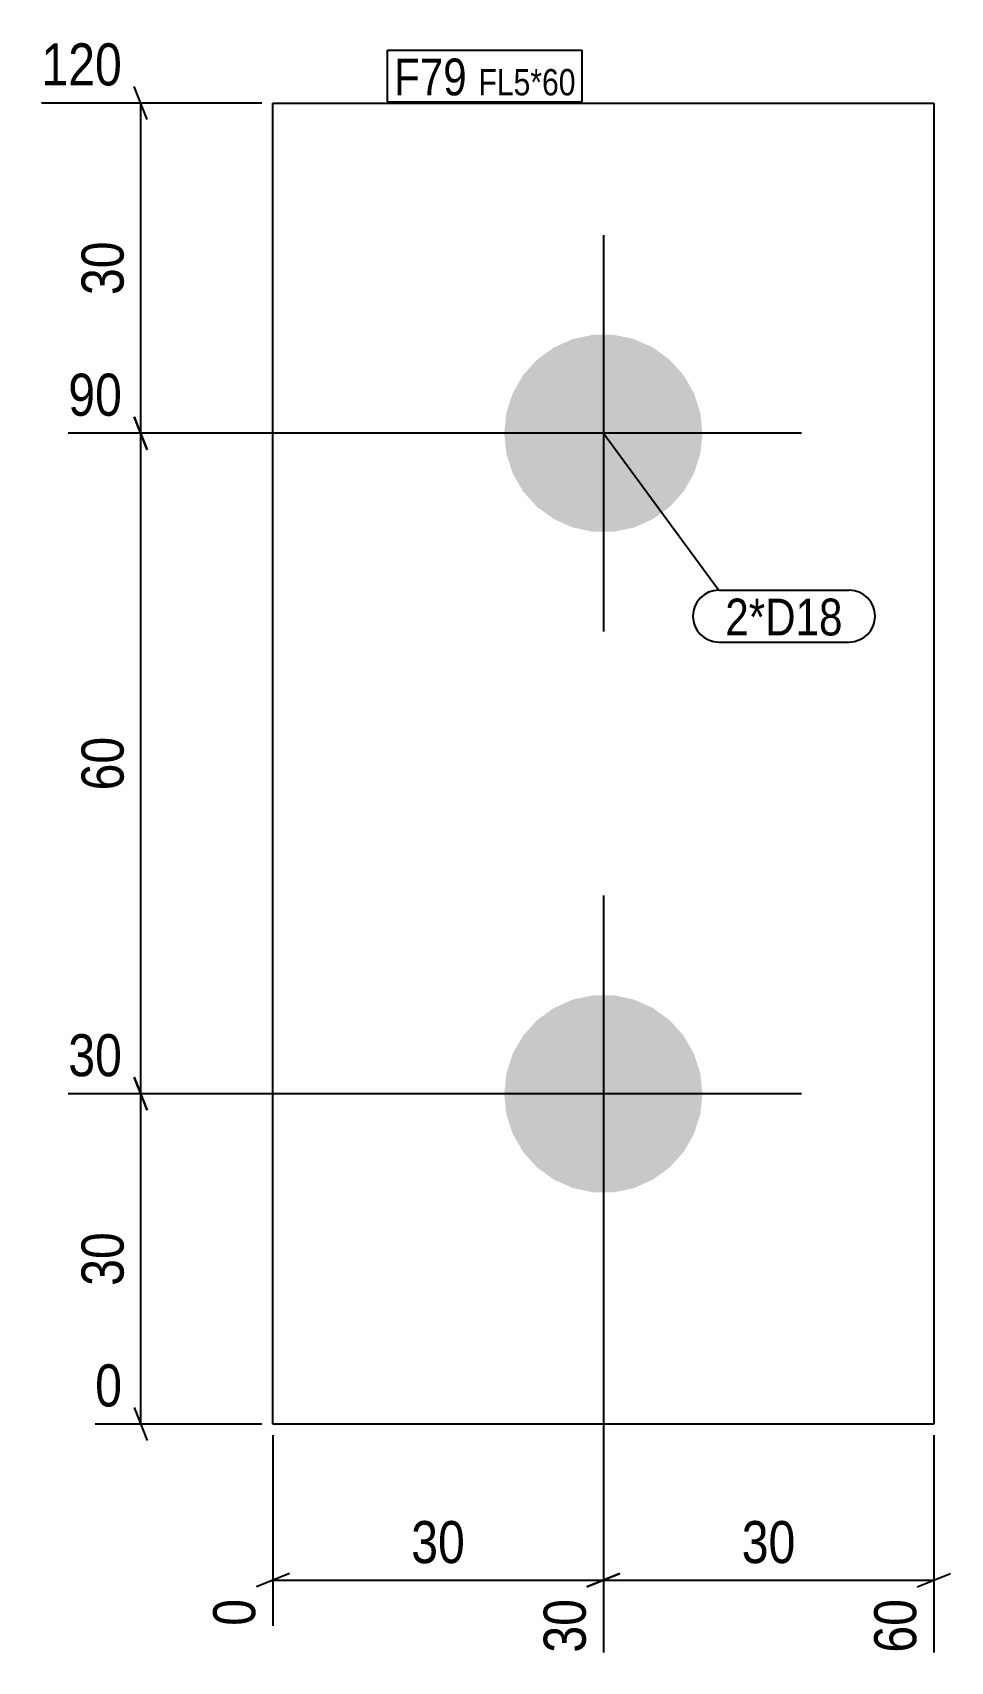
# Model space of a CAD drawing. Header units: millimetres. Extents: x 2 to 86, y 2 to 150.
import ezdxf

# ---------------------------------------------------------------- set-up
doc = ezdxf.new("R2010")
doc.units = ezdxf.units.MM
for name, color, linetype in [('MÅLSÆTNING', 7, 'Continuous'), ('STÅL', 7, 'Continuous'), ('TEKST', 7, 'Continuous')]:
    doc.layers.add(name, color=color, linetype=linetype)
doc.styles.add('Arial Narrow', font='ARIALN.TTF', dxfattribs={"height": 0.2})

msp = doc.modelspace()

# ---------------------------------------------------------------- hatches: boundary and pattern name
at = {"layer": 'STÅL', "linetype": 'Continuous'}
for points in [[(63.01, 113.76), (62.81, 111.89), (62.23, 110.1), (61.29, 108.47), (60.03, 107.07), (58.51, 105.97), (56.79, 105.2), (54.95, 104.81), (53.07, 104.81), (51.23, 105.2), (49.51, 105.97), (47.99, 107.07), (46.73, 108.47), (45.79, 110.1), (45.21, 111.89), (45.01, 113.76), (45.21, 115.63), (45.79, 117.42), (46.73, 119.05), (47.99, 120.45), (49.51, 121.55), (51.23, 122.32), (53.07, 122.71), (54.95, 122.71), (56.79, 122.32), (58.51, 121.55), (60.03, 120.45), (61.29, 119.05), (62.23, 117.42), (62.81, 115.63)], [(63.01, 53.76), (62.81, 51.89), (62.23, 50.1), (61.29, 48.47), (60.03, 47.07), (58.51, 45.97), (56.79, 45.2), (54.95, 44.81), (53.07, 44.81), (51.23, 45.2), (49.51, 45.97), (47.99, 47.07), (46.73, 48.47), (45.79, 50.1), (45.21, 51.89), (45.01, 53.76), (45.21, 55.63), (45.79, 57.42), (46.73, 59.05), (47.99, 60.45), (49.51, 61.55), (51.23, 62.32), (53.07, 62.71), (54.95, 62.71), (56.79, 62.32), (58.51, 61.55), (60.03, 60.45), (61.29, 59.05), (62.23, 57.42), (62.81, 55.63)]]:
    msp.add_hatch(color=3, dxfattribs=at).paths.add_polyline_path(points)

# ---------------------------------------------------------------- linework, layer by layer
at = {"layer": 'MÅLSÆTNING', "color": 7, "linetype": 'Continuous'}
for p, q in [((12.61, 142.26), (11.41, 145.26)), ((23.01, 143.76), (3, 143.76)), ((12.01, 113.76), (12.01, 143.76)), ((11.41, 115.26), (12.61, 112.26)), ((12.61, 112.26), (11.41, 115.26)), ((53.01, 113.76), (5.44, 113.76)), ((53.01, 113.76), (5.44, 113.76)), ((12.01, 53.76), (12.01, 113.76)), ((12.61, 52.26), (11.41, 55.26)), ((53.01, 53.76), (5.44, 53.76)), ((53.01, 53.76), (5.44, 53.76)), ((12.01, 23.76), (12.01, 53.76)), ((54.01, 52.76), (54.01, 3)), ((54.01, 52.76), (54.01, 3)), ((11.41, 25.26), (12.61, 22.26)), ((23.01, 23.76), (7.88, 23.76)), ((24.01, 22.76), (24.01, 5.44)), ((84.01, 22.76), (84.01, 3)), ((25.51, 10.18), (22.51, 8.98)), ((24.01, 9.58), (54.01, 9.58)), ((55.51, 10.18), (52.51, 8.98)), ((52.51, 8.98), (55.51, 10.18)), ((54.01, 9.58), (84.01, 9.58)), ((82.51, 8.98), (85.51, 10.18))]:
    msp.add_line(p, q, dxfattribs=at)
at = {"layer": 'STÅL', "color": 2, "linetype": 'Continuous'}
for p, q in [((24.01, 23.76), (24.01, 143.76)), ((24.01, 143.76), (84.01, 143.76)), ((84.01, 143.76), (84.01, 23.76)), ((84.01, 23.76), (24.01, 23.76))]:
    msp.add_line(p, q, dxfattribs=at)
at = {"layer": 'STÅL', "color": 3, "linetype": 'Continuous'}
for p, q in [((54.01, 131.76), (54.01, 95.76)), ((72.01, 113.76), (36.01, 113.76)), ((54.01, 71.76), (54.01, 35.76)), ((72.01, 53.76), (36.01, 53.76))]:
    msp.add_line(p, q, dxfattribs=at)

# ---------------------------------------------------------------- wipeouts: each hides what was drawn before it
at = {"color": 0}
for points, layer in [([(11.26, 132), (5.66, 132), (5.66, 125.52), (11.26, 125.52)], 'MÅLSÆTNING'), ([(11.26, 87), (5.66, 87), (5.66, 80.52), (11.26, 80.52)], 'MÅLSÆTNING'), ([(11.26, 42), (5.66, 42), (5.66, 35.52), (11.26, 35.52)], 'MÅLSÆTNING'), ([(42.25, 10.33), (42.25, 15.93), (35.77, 15.93), (35.77, 10.33)], 'MÅLSÆTNING'), ([(72.25, 10.33), (72.25, 15.93), (65.77, 15.93), (65.77, 10.33)], 'MÅLSÆTNING'), ([(75.73, 95.4), (75.73, 98.9), (65.08, 98.9), (65.08, 95.4)], 'TEKST')]:
    msp.add_wipeout(points, dxfattribs=at).dxf.layer = layer

# ---------------------------------------------------------------- next in the draw order: texts
at = {"layer": 'MÅLSÆTNING', "color": 3, "style": 'Arial Narrow'}
for s, p in [('30', (10.46, 126.32)), ('60', (10.46, 81.32)), ('30', (10.46, 36.32))]:
    msp.add_text(s, height=3.818, rotation=90.0002, dxfattribs=at).set_placement(p)
for p in [(36.57, 11.13), (66.57, 11.13)]:
    msp.add_text('30', height=3.818, dxfattribs=at).set_placement(p)

# ---------------------------------------------------------------- next in the draw order: wipeouts: each hides what was drawn before it
at = {"color": 0, "linetype": 'Continuous'}
for points in [[(11.11, 144.56), (11.11, 150.16), (2.2, 150.16), (2.2, 144.56)], [(11.11, 114.56), (11.11, 120.16), (4.64, 120.16), (4.64, 114.56)], [(11.11, 54.56), (11.11, 60.16), (4.64, 60.16), (4.64, 54.56)], [(11.11, 24.56), (11.11, 30.16), (7.07, 30.16), (7.07, 24.56)], [(23.21, 8.67), (17.61, 8.67), (17.61, 4.64), (23.21, 4.64)], [(53.21, 8.67), (47.61, 8.67), (47.61, 2.2), (53.21, 2.2)], [(83.21, 8.67), (77.61, 8.67), (77.61, 2.2), (83.21, 2.2)]]:
    msp.add_wipeout(points, dxfattribs=at).dxf.layer = 'MÅLSÆTNING'
at = {"color": 0}
for points in [[(41.62, 144.46), (41.62, 147.96), (35.01, 147.96), (35.01, 144.46)], [(51.5, 144.46), (51.5, 146.96), (42.67, 146.96), (42.67, 144.46)], [(75.73, 95.4), (75.73, 98.9), (65.08, 98.9), (65.08, 95.4)]]:
    msp.add_wipeout(points, dxfattribs=at).dxf.layer = 'TEKST'

# ---------------------------------------------------------------- next in the draw order: linework, layer by layer
at = {"layer": 'MÅLSÆTNING', "color": 7, "linetype": 'Continuous'}
msp.add_line((11.41, 55.26), (12.61, 52.26), dxfattribs=at)
at = {"layer": 'TEKST', "color": 7, "linetype": 'Continuous'}
for p, q in [((54.01, 113.76), (64.48, 99.5)), ((64.48, 99.5), (76.33, 99.5)), ((64.48, 94.8), (76.33, 94.8))]:
    msp.add_line(p, q, dxfattribs=at)
for centre, start, end in [((64.48, 97.15), 90, 270), ((76.33, 97.15), 270, 90)]:
    msp.add_arc(centre, 2.35, start, end, dxfattribs=at)

# ---------------------------------------------------------------- next in the draw order: texts
at = {"layer": 'MÅLSÆTNING', "color": 3, "linetype": 'Continuous', "style": 'Arial Narrow'}
for s, height, p in [('120', 3.818, (3, 145.36)), ('90', 3.818, (5.44, 115.36)), ('30', 3.818, (5.44, 55.36)), ('0', 3.82, (7.88, 25.36))]:
    msp.add_text(s, height=height, dxfattribs=at).set_placement(p)
for s, height, p in [('0', 3.82, (22.41, 5.44)), ('30', 3.818, (52.41, 3)), ('60', 3.818, (82.41, 3))]:
    msp.add_text(s, height=height, rotation=90.0002, dxfattribs=at).set_placement(p)
at = {"layer": 'TEKST', "color": 3, "style": 'Arial Narrow'}
msp.add_text('2*D18', height=3.34, dxfattribs=at).set_placement((65.08, 95.4))

# ---------------------------------------------------------------- next in the draw order: wipeouts: each hides what was drawn before it
at = {"color": 0}
for points in [[(41.62, 144.46), (41.62, 147.96), (35.01, 147.96), (35.01, 144.46)], [(51.5, 144.46), (51.5, 146.96), (42.67, 146.96), (42.67, 144.46)]]:
    msp.add_wipeout(points, dxfattribs=at).dxf.layer = 'TEKST'

# ---------------------------------------------------------------- next in the draw order: linework, layer by layer
at = {"layer": 'TEKST', "color": 7, "linetype": 'Continuous'}
for p, q in [((34.41, 148.56), (52.1, 148.56)), ((34.41, 143.86), (34.41, 148.56)), ((52.1, 143.86), (52.1, 148.56)), ((34.41, 143.86), (52.1, 143.86))]:
    msp.add_line(p, q, dxfattribs=at)

# ---------------------------------------------------------------- next in the draw order: texts
at = {"layer": 'TEKST', "color": 3, "style": 'Arial Narrow'}
for s, height, p in [('F79', 3.34, (35.01, 144.46)), ('FL5*60', 2.386, (42.67, 144.46))]:
    msp.add_text(s, height=height, dxfattribs=at).set_placement(p)

doc.saveas('drawing.dxf')
